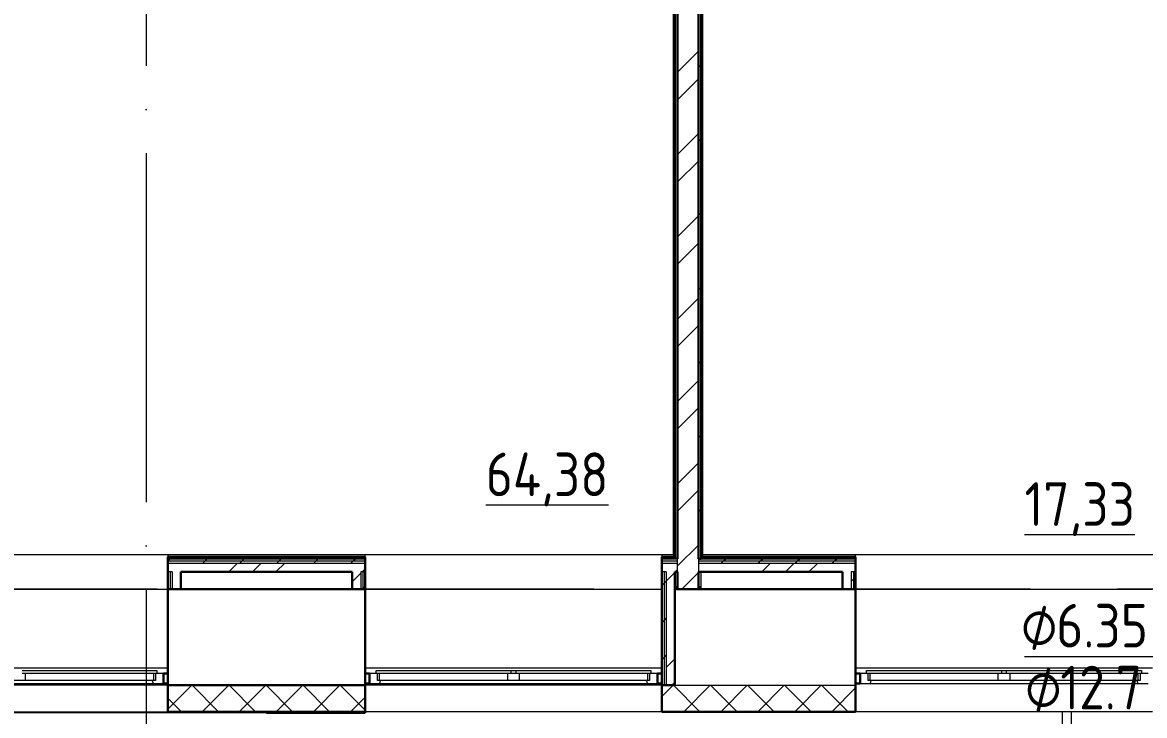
# Model space of a CAD drawing. Header units: millimetres. Extents: x -88595 to 880822, y -1054509 to -148035.
# Drawn here: x 289455 to 295883, y -283575 to -279604 of the extents above; entities that cross this region are included whole.
import ezdxf

# ---------------------------------------------------------------- set-up
doc = ezdxf.new("R2010")
doc.units = ezdxf.units.MM
doc.linetypes.add('ADSK_Линия сетки', pattern=[25, 20, -2.5, 0, -2.5])
for name, color, linetype, lineweight in [('_ Окна', 7, 'Continuous', 30), ('Марки', 7, 'Continuous', 20), ('Марки помещений', 7, 'Continuous', 20), ('Оборудование', 7, 'Continuous', 18), ('Ограждение', 7, 'Continuous', 9), ('Окна', 7, 'Continuous', 9), ('Оси', 7, 'Continuous', 9), ('Стены внутренние', 7, 'Continuous', 18), ('Стены наружные', 7, 'Continuous', 18), ('Стены штриховка', 7, 'Continuous', 9)]:
    doc.layers.add(name, color=color, linetype=linetype, lineweight=lineweight)
doc.styles.add('$2$GOST Common_7', font='GOST_Common.ttf', dxfattribs={"width": 0.9, "height": 250})
doc.styles.add('$3$GOST Common', font='GOST_Common.ttf', dxfattribs={"width": 0.9, "height": 250})
doc.styles.add('GOST Common_2', font='GOST_Common.ttf', dxfattribs={"width": 0.9, "height": 350})

# ---------------------------------------------------------------- blocks, each defined once
blk = doc.blocks.new('$0$ADSK_M_Трубы - Диаметр_8-160846-В_Координация_2 этаж ОВ3')
at = {"layer": 'Марки'}
blk.add_line((0, 0), (8, 0), dxfattribs=at)
blk = doc.blocks.new('2 этаж')
at = {"layer": '_ Окна', "lineweight": 18}
for p, q in [((319551.5, 644474.5), (319551.5, 644433.5)), ((319597.5, 644474.5), (319559.5, 644474.5)), ((319597.5, 644416.5), (319597.5, 644474.5)), ((320815.5, 644474.5), (320777.5, 644474.5)), ((320777.5, 644474.5), (320777.5, 644416.5)), ((320823.5, 644433.5), (320823.5, 644474.5)), ((322381.5, 644474.5), (322381.5, 644433.5)), ((322427.5, 644474.5), (322389.5, 644474.5)), ((322427.5, 644416.5), (322427.5, 644474.5)), ((323625.5, 644474.5), (323587.5, 644474.5)), ((323587.5, 644474.5), (323587.5, 644416.5)), ((323633.5, 644433.5), (323633.5, 644474.5)), ((325191.5, 644474.5), (325191.5, 644433.5)), ((325237.5, 644474.5), (325199.5, 644474.5)), ((319533.5, 644433.5), (319538.1, 644416.5)), ((319538.1, 644416.5), (319597.5, 644416.5)), ((319551.5, 644433.5), (319539.5, 644433.5)), ((320777.5, 644416.5), (320836.9, 644416.5)), ((320835.5, 644433.5), (320823.5, 644433.5)), ((320836.9, 644416.5), (320841.5, 644433.5)), ((322363.5, 644433.5), (322368.1, 644416.5)), ((322368.1, 644416.5), (322427.5, 644416.5)), ((322381.5, 644433.5), (322369.5, 644433.5)), ((323587.5, 644416.5), (323646.9, 644416.5)), ((323645.5, 644433.5), (323633.5, 644433.5)), ((323646.9, 644416.5), (323651.5, 644433.5)), ((325173.5, 644433.5), (325178.1, 644416.5)), ((325178.1, 644416.5), (325237.5, 644416.5)), ((325191.5, 644433.5), (325179.5, 644433.5))]:
    blk.add_line(p, q, dxfattribs=at)
at = {"layer": '_ Окна'}
for p, q in [((319622.5, 644474.5), (319597.5, 644474.5)), ((319597.5, 644474.5), (319597.5, 644416.5)), ((320777.5, 644474.5), (320752.5, 644474.5)), ((320777.5, 644416.5), (320777.5, 644474.5)), ((322452.5, 644474.5), (322427.5, 644474.5)), ((322427.5, 644474.5), (322427.5, 644416.5)), ((323587.5, 644474.5), (323562.5, 644474.5)), ((323587.5, 644416.5), (323587.5, 644474.5)), ((319597.5, 644416.5), (319622.5, 644416.5)), ((320752.5, 644416.5), (320777.5, 644416.5)), ((322427.5, 644416.5), (322452.5, 644416.5)), ((323562.5, 644416.5), (323587.5, 644416.5))]:
    blk.add_line(p, q, dxfattribs=at)
at = {"layer": 'Ограждение'}
for p, q in [((322517.5, 651111.5), (322517.5, 645156.5)), ((322687.5, 645156.5), (322687.5, 651111.5)), ((317542.5, 645156.5), (322522.5, 645156.5)), ((317922.5, 645156.5), (319622.5, 645156.5)), ((319622.5, 645156.5), (319622.5, 645141.5)), ((320752.5, 645141.5), (320752.5, 645156.5)), ((320752.5, 645156.5), (322452.5, 645156.5)), ((322452.5, 645156.5), (322452.5, 645141.5)), ((322682.5, 645156.5), (325507.5, 645156.5)), ((323562.5, 645141.5), (323562.5, 645156.5)), ((323562.5, 645156.5), (325262.5, 645156.5)), ((322677.5, 644956.5), (322677.5, 645056.5)), ((317922.5, 644956.5), (319622.5, 644956.5)), ((320752.5, 644956.5), (322452.5, 644956.5)), ((323562.5, 644956.5), (325262.5, 644956.5)), ((317922.5, 644506.5), (319622.5, 644506.5)), ((320752.5, 644506.5), (322452.5, 644506.5)), ((323562.5, 644506.5), (325262.5, 644506.5))]:
    blk.add_line(p, q, dxfattribs=at)
at = {"layer": 'Окна'}
for p, q in [((318787.5, 644491.5), (319559.5, 644491.5)), ((319559.5, 644474.5), (318787.5, 644474.5)), ((318807.5, 644433.5), (318807.5, 644474.5)), ((319539.5, 644474.5), (319539.5, 644433.5)), ((319559.5, 644491.5), (319559.5, 644474.5)), ((320815.5, 644491.5), (321587.5, 644491.5)), ((320815.5, 644474.5), (320815.5, 644491.5)), ((321587.5, 644474.5), (320815.5, 644474.5)), ((320835.5, 644433.5), (320835.5, 644474.5)), ((321567.5, 644474.5), (321567.5, 644433.5)), ((321587.5, 644491.5), (321617.5, 644491.5)), ((321587.5, 644491.5), (321587.5, 644474.5)), ((321617.5, 644474.5), (321587.5, 644474.5)), ((321617.5, 644491.5), (322389.5, 644491.5)), ((321617.5, 644474.5), (321617.5, 644491.5)), ((322389.5, 644474.5), (321617.5, 644474.5)), ((321637.5, 644433.5), (321637.5, 644474.5)), ((322369.5, 644474.5), (322369.5, 644433.5)), ((322389.5, 644491.5), (322389.5, 644474.5)), ((323625.5, 644491.5), (324397.5, 644491.5)), ((323625.5, 644474.5), (323625.5, 644491.5)), ((324397.5, 644474.5), (323625.5, 644474.5)), ((323645.5, 644433.5), (323645.5, 644474.5)), ((324377.5, 644474.5), (324377.5, 644433.5)), ((324397.5, 644491.5), (324427.5, 644491.5)), ((324397.5, 644491.5), (324397.5, 644474.5)), ((324427.5, 644474.5), (324397.5, 644474.5)), ((324427.5, 644491.5), (325199.5, 644491.5)), ((324427.5, 644474.5), (324427.5, 644491.5)), ((325199.5, 644474.5), (324427.5, 644474.5)), ((324447.5, 644433.5), (324447.5, 644474.5)), ((325179.5, 644474.5), (325179.5, 644433.5)), ((325199.5, 644491.5), (325199.5, 644474.5)), ((318006.9, 644416.5), (319538.1, 644416.5)), ((318807.5, 644433.5), (318737.5, 644433.5)), ((319539.5, 644433.5), (318807.5, 644433.5)), ((321567.5, 644433.5), (320835.5, 644433.5)), ((320836.9, 644416.5), (322368.1, 644416.5)), ((321637.5, 644433.5), (321567.5, 644433.5)), ((322369.5, 644433.5), (321637.5, 644433.5)), ((324377.5, 644433.5), (323645.5, 644433.5)), ((323646.9, 644416.5), (325178.1, 644416.5)), ((324447.5, 644433.5), (324377.5, 644433.5)), ((325179.5, 644433.5), (324447.5, 644433.5))]:
    blk.add_line(p, q, dxfattribs=at)
at = {"layer": 'Оси', "linetype": 'ADSK_Линия сетки', "ltscale": 100}
for p, q in [((319497.5, 662456.5), (319497.5, 631330.4)), ((364564.8, 644956.5), (287625.2, 644956.5))]:
    blk.add_line(p, q, dxfattribs=at)
at = {"layer": 'Стены внутренние', "lineweight": 30}
for p, q in [((319622.5, 644956.5), (319622.5, 644254.5)), ((320677.5, 644956.5), (319697.5, 644956.5)), ((320752.5, 644254.5), (320752.5, 644956.5)), ((322542.5, 644956.5), (322527.5, 644956.5)), ((322527.5, 644956.5), (322527.5, 644406.5)), ((323487.5, 644956.5), (322662.5, 644956.5)), ((323562.5, 644254.5), (323562.5, 644956.5)), ((319622.5, 644406.5), (320752.5, 644406.5)), ((322527.5, 644406.5), (322452.5, 644406.5)), ((322452.5, 644406.5), (322452.5, 644254.5)), ((319622.5, 644254.5), (320752.5, 644254.5)), ((322452.5, 644254.5), (323562.5, 644254.5))]:
    blk.add_line(p, q, dxfattribs=at)
at = {"layer": 'Стены внутренние'}
for p, q in [((319622.5, 644406.5), (317922.5, 644406.5)), ((322452.5, 644406.5), (320752.5, 644406.5)), ((322527.5, 644406.5), (323562.5, 644406.5)), ((322452.5, 644254.5), (320752.5, 644254.5)), ((325262.5, 644254.5), (323562.5, 644254.5)), ((324747.5, 637375.9), (324747.5, 644254.5)), ((324797.5, 644254.5), (324797.5, 637375.9))]:
    blk.add_line(p, q, dxfattribs=at)
at = {"layer": 'Стены внутренние', "linetype": 'Continuous', "lineweight": 9}
for p, q in [((319624.5, 644271.5), (319759.5, 644406.5)), ((319911.1, 644256.5), (319761.1, 644406.5)), ((319821.7, 644256.5), (319971.7, 644406.5)), ((320123.3, 644256.5), (319973.3, 644406.5)), ((320033.8, 644256.5), (320183.8, 644406.5)), ((320335.4, 644256.5), (320185.4, 644406.5)), ((320245.9, 644256.5), (320395.9, 644406.5)), ((320547.5, 644256.5), (320397.5, 644406.5)), ((320458.1, 644256.5), (320608.1, 644406.5)), ((320750.5, 644265.7), (320609.6, 644406.5)), ((322452.5, 644341.8), (322517.3, 644406.5)), ((322668.8, 644256.5), (322518.8, 644406.5)), ((322579.4, 644256.5), (322729.4, 644406.5)), ((322881, 644256.5), (322731, 644406.5)), ((322791.5, 644256.5), (322941.5, 644406.5)), ((323093.1, 644256.5), (322943.1, 644406.5)), ((323003.6, 644256.5), (323153.6, 644406.5)), ((323305.2, 644256.5), (323155.2, 644406.5)), ((323215.8, 644256.5), (323365.8, 644406.5)), ((323517.4, 644256.5), (323367.4, 644406.5)), ((323427.9, 644256.5), (323562.5, 644391.1)), ((319699, 644256.5), (319622.5, 644333)), ((320670.2, 644256.5), (320752.5, 644338.8)), ((319622.5, 644266.6), (319624.5, 644266.6)), ((319658, 644254.5), (319656.9, 644256.5)), ((320244.6, 644254.5), (320243.5, 644256.5)), ((322456.7, 644256.5), (322452.5, 644260.7)), ((323060.2, 644254.5), (323059.1, 644256.5))]:
    blk.add_line(p, q, dxfattribs=at)
at = {"layer": 'Стены наружные', "lineweight": 30}
for p, q in [((322542.5, 651136.5), (322542.5, 645131.5)), ((322662.5, 651136.5), (322662.5, 645131.5)), ((322522.5, 651116.5), (322522.5, 645141.5)), ((322527.5, 651121.5), (322527.5, 645136.5)), ((322677.5, 645136.5), (322677.5, 651121.5)), ((322682.5, 645141.5), (322682.5, 651116.5)), ((319622.5, 645141.5), (319622.5, 644956.5)), ((320752.5, 645141.5), (319622.5, 645141.5)), ((320752.5, 644956.5), (320752.5, 645141.5)), ((322452.5, 645141.5), (322452.5, 644406.5)), ((322522.5, 645141.5), (322452.5, 645141.5)), ((322527.5, 645136.5), (322522.5, 645136.5)), ((322662.5, 645131.5), (322677.5, 645131.5)), ((322677.5, 645131.5), (322662.5, 645131.5)), ((323562.5, 645141.5), (322682.5, 645141.5)), ((323562.5, 644956.5), (323562.5, 645141.5)), ((319697.5, 645056.5), (320677.5, 645056.5)), ((319697.5, 644956.5), (319697.5, 645056.5)), ((320677.5, 645056.5), (320677.5, 644956.5)), ((322527.5, 645056.5), (322542.5, 645056.5)), ((322527.5, 644956.5), (322527.5, 645056.5)), ((322542.5, 645056.5), (322542.5, 644956.5)), ((322662.5, 644956.5), (322662.5, 645056.5)), ((322662.5, 645056.5), (323487.5, 645056.5)), ((323487.5, 645056.5), (323487.5, 644956.5)), ((319622.5, 644956.5), (319697.5, 644956.5)), ((320677.5, 644956.5), (320752.5, 644956.5)), ((322542.5, 644956.5), (322662.5, 644956.5)), ((323487.5, 644956.5), (323562.5, 644956.5)), ((320187.5, 644254.5), (320187.5, 644249.5)), ((320752.5, 644249.5), (320752.5, 644254.5)), ((320187.5, 644249.5), (320752.5, 644249.5))]:
    blk.add_line(p, q, dxfattribs=at)
at = {"layer": 'Стены наружные', "linetype": 'Continuous', "lineweight": 9}
for p, q in [((322677.5, 648173), (322682.5, 648178)), ((322522.5, 648159.4), (322527.5, 648164.4)), ((322522.5, 648088.7), (322527.5, 648093.7)), ((322677.5, 648102.3), (322682.5, 648107.3)), ((322522.5, 648018), (322527.5, 648023)), ((322542.5, 647918.7), (322662.5, 648038.7)), ((322677.5, 648031.6), (322682.5, 648036.6)), ((322522.5, 647947.3), (322527.5, 647952.3)), ((322662.5, 647945.9), (322677.5, 647960.9)), ((322677.5, 647960.9), (322682.5, 647965.9)), ((322522.5, 647876.6), (322527.5, 647881.6)), ((322542.5, 647761.5), (322662.5, 647881.5)), ((322677.5, 647890.2), (322682.5, 647895.2)), ((322522.5, 647805.9), (322527.5, 647810.9)), ((322677.5, 647819.4), (322682.5, 647824.4)), ((322522.5, 647735.2), (322527.5, 647740.2)), ((322677.5, 647748.7), (322682.5, 647753.7)), ((322522.5, 647664.4), (322527.5, 647669.4)), ((322677.5, 647678), (322682.5, 647683)), ((322522.5, 647593.7), (322527.5, 647598.7)), ((322677.5, 647607.3), (322682.5, 647612.3)), ((322542.5, 647447.2), (322662.5, 647567.2)), ((322662.5, 647521.6), (322677.5, 647536.6)), ((322677.5, 647536.6), (322682.5, 647541.6)), ((322522.5, 647523), (322527.5, 647528)), ((322677.5, 647465.9), (322682.5, 647470.9)), ((322522.5, 647452.3), (322527.5, 647457.3)), ((322542.5, 647290.1), (322662.5, 647410.1)), ((322522.5, 647381.6), (322527.5, 647386.6)), ((322677.5, 647395.2), (322682.5, 647400.2)), ((322522.5, 647310.9), (322527.5, 647315.9)), ((322677.5, 647324.5), (322682.5, 647329.5)), ((322522.5, 647240.2), (322527.5, 647245.2)), ((322677.5, 647253.8), (322682.5, 647258.8)), ((322522.5, 647169.5), (322527.5, 647174.5)), ((322677.5, 647183), (322682.5, 647188)), ((322522.5, 647098.8), (322527.5, 647103.8)), ((322542.5, 646975.7), (322662.5, 647095.7)), ((322662.5, 647097.3), (322677.5, 647112.3)), ((322677.5, 647112.3), (322682.5, 647117.3)), ((322522.5, 647028), (322527.5, 647033)), ((322677.5, 647041.6), (322682.5, 647046.6)), ((322522.5, 646957.3), (322527.5, 646962.3)), ((322677.5, 646970.9), (322682.5, 646975.9)), ((322522.5, 646886.6), (322527.5, 646891.6)), ((322542.5, 646818.6), (322662.5, 646938.6)), ((322677.5, 646900.2), (322682.5, 646905.2)), ((322677.5, 646829.5), (322682.5, 646834.5)), ((322522.5, 646815.9), (322527.5, 646820.9)), ((322677.5, 646758.8), (322682.5, 646763.8)), ((322522.5, 646745.2), (322527.5, 646750.2)), ((322522.5, 646674.5), (322527.5, 646679.5)), ((322662.5, 646673.1), (322677.5, 646688.1)), ((322677.5, 646688.1), (322682.5, 646693.1)), ((322522.5, 646603.8), (322527.5, 646608.8)), ((322542.5, 646504.3), (322662.5, 646624.3)), ((322677.5, 646617.4), (322682.5, 646622.4)), ((322522.5, 646533.1), (322527.5, 646538.1)), ((322677.5, 646546.7), (322682.5, 646551.7)), ((322522.5, 646462.4), (322527.5, 646467.4)), ((322542.5, 646347.1), (322662.5, 646467.1)), ((322677.5, 646475.9), (322682.5, 646480.9)), ((322522.5, 646391.7), (322527.5, 646396.7)), ((322677.5, 646405.2), (322682.5, 646410.2)), ((322522.5, 646320.9), (322527.5, 646325.9)), ((322677.5, 646334.5), (322682.5, 646339.5)), ((322522.5, 646250.2), (322527.5, 646255.2)), ((322662.5, 646248.8), (322677.5, 646263.8)), ((322677.5, 646263.8), (322682.5, 646268.8)), ((322522.5, 646179.5), (322527.5, 646184.5)), ((322677.5, 646193.1), (322682.5, 646198.1)), ((322542.5, 646032.8), (322662.5, 646152.8)), ((322677.5, 646122.4), (322682.5, 646127.4)), ((322522.5, 646108.8), (322527.5, 646113.8)), ((322677.5, 646051.7), (322682.5, 646056.7)), ((322522.5, 646038.1), (322527.5, 646043.1)), ((322542.5, 645875.7), (322662.5, 645995.7)), ((322522.5, 645967.4), (322527.5, 645972.4)), ((322677.5, 645981), (322682.5, 645986)), ((322522.5, 645896.7), (322527.5, 645901.7)), ((322677.5, 645910.3), (322682.5, 645915.3)), ((322522.5, 645826), (322527.5, 645831)), ((322662.5, 645824.5), (322677.5, 645839.5)), ((322677.5, 645839.5), (322682.5, 645844.5)), ((322522.5, 645755.3), (322527.5, 645760.3)), ((322677.5, 645768.8), (322682.5, 645773.8)), ((322522.5, 645684.5), (322527.5, 645689.5)), ((322542.5, 645561.4), (322662.5, 645681.4)), ((322677.5, 645698.1), (322682.5, 645703.1)), ((322522.5, 645613.8), (322527.5, 645618.8)), ((322677.5, 645627.4), (322682.5, 645632.4)), ((322522.5, 645543.1), (322527.5, 645548.1)), ((322677.5, 645556.7), (322682.5, 645561.7)), ((322522.5, 645472.4), (322527.5, 645477.4)), ((322542.5, 645404.2), (322662.5, 645524.2)), ((322677.5, 645486), (322682.5, 645491)), ((322662.5, 645400.3), (322677.5, 645415.3)), ((322677.5, 645415.3), (322682.5, 645420.3)), ((322522.5, 645401.7), (322527.5, 645406.7)), ((322677.5, 645344.6), (322682.5, 645349.6)), ((322522.5, 645331), (322527.5, 645336)), ((322522.5, 645260.3), (322527.5, 645265.3)), ((322677.5, 645273.9), (322682.5, 645278.9)), ((322522.5, 645189.6), (322527.5, 645194.6)), ((322542.5, 645089.9), (322662.5, 645209.9)), ((322677.5, 645203.1), (322682.5, 645208.1)), ((319622.5, 645118), (319623.5, 645119)), ((319623.5, 645119), (319636, 645131.5)), ((319641, 645136.5), (319646, 645141.5)), ((319711.7, 645136.5), (319716.7, 645141.5)), ((319782.4, 645136.5), (319787.4, 645141.5)), ((319823.1, 645106.5), (319835.6, 645119)), ((319835.6, 645119), (319848.1, 645131.5)), ((319848.1, 645131.5), (319853.1, 645136.5)), ((319853.1, 645136.5), (319858.1, 645141.5)), ((319923.9, 645136.5), (319928.9, 645141.5)), ((319972, 645056.5), (320022, 645106.5)), ((319994.6, 645136.5), (319999.6, 645141.5)), ((320035.3, 645106.5), (320047.8, 645119)), ((320047.8, 645119), (320060.3, 645131.5)), ((320065.3, 645136.5), (320070.3, 645141.5)), ((320106.9, 645056.5), (320156.9, 645106.5)), ((320136, 645136.5), (320141, 645141.5)), ((320206.7, 645136.5), (320211.7, 645141.5)), ((320241.8, 645056.5), (320291.8, 645106.5)), ((320247.4, 645106.5), (320259.9, 645119)), ((320259.9, 645119), (320272.4, 645131.5)), ((320272.4, 645131.5), (320277.4, 645136.5)), ((320277.4, 645136.5), (320282.4, 645141.5)), ((320348.1, 645136.5), (320353.1, 645141.5)), ((320418.8, 645136.5), (320423.8, 645141.5)), ((320459.5, 645106.5), (320472, 645119)), ((320472, 645119), (320484.5, 645131.5)), ((320489.5, 645136.5), (320494.5, 645141.5)), ((320560.2, 645136.5), (320565.2, 645141.5)), ((320631, 645136.5), (320636, 645141.5)), ((320671.7, 645106.5), (320684.2, 645119)), ((320684.2, 645119), (320696.7, 645131.5)), ((320696.7, 645131.5), (320701.7, 645136.5)), ((320701.7, 645136.5), (320706.7, 645141.5)), ((322469.4, 645136.5), (322474.4, 645141.5)), ((322681.6, 645136.5), (322686.6, 645141.5)), ((322752.3, 645136.5), (322757.3, 645141.5)), ((322793, 645106.5), (322805.5, 645119)), ((322805.5, 645119), (322818, 645131.5)), ((322818, 645131.5), (322823, 645136.5)), ((322823, 645136.5), (322828, 645141.5)), ((322893.7, 645136.5), (322898.7, 645141.5)), ((322964.4, 645136.5), (322969.4, 645141.5)), ((323005.1, 645106.5), (323017.6, 645119)), ((323017.6, 645119), (323030.1, 645131.5)), ((323025.2, 645056.5), (323075.2, 645106.5)), ((323035.1, 645136.5), (323040.1, 645141.5)), ((323105.8, 645136.5), (323110.8, 645141.5)), ((323160.2, 645056.5), (323210.2, 645106.5)), ((323176.5, 645136.5), (323181.5, 645141.5)), ((323217.3, 645106.5), (323229.8, 645119)), ((323229.8, 645119), (323242.3, 645131.5)), ((323242.3, 645131.5), (323247.3, 645136.5)), ((323247.3, 645136.5), (323252.3, 645141.5)), ((323295.1, 645056.5), (323345.1, 645106.5)), ((323318, 645136.5), (323323, 645141.5)), ((323388.7, 645136.5), (323393.7, 645141.5)), ((323429.4, 645106.5), (323441.9, 645119)), ((323441.9, 645119), (323454.4, 645131.5)), ((323459.4, 645136.5), (323464.4, 645141.5)), ((323530.1, 645136.5), (323535.1, 645141.5)), ((320677.5, 644998.7), (320727.5, 645048.7)), ((320735.3, 645056.5), (320752.5, 645073.7)), ((322477.5, 645002.2), (322527.5, 645052.2)), ((322531.8, 645056.5), (322542.5, 645067.2)), ((322566.3, 644956.5), (322662.5, 645052.7)), ((323550, 645015), (323562.5, 645027.5)), ((320733.8, 644956.5), (320740, 644962.7)), ((320740, 644962.7), (320752.5, 644975.2)), ((322452.5, 644978.1), (322465, 644990.6)), ((322465, 644990.6), (322477.5, 645003.1)), ((323537.5, 645002.5), (323550, 645015)), ((322452.5, 644766), (322465, 644778.5)), ((322465, 644778.5), (322477.5, 644791)), ((322465, 644566.4), (322477.5, 644578.9)), ((322452.5, 644553.9), (322465, 644566.4)), ((322477.6, 644508.8), (322527.5, 644558.8)), ((322510.2, 644406.5), (322527.5, 644423.8)), ((320247.5, 644249.5), (320244.6, 644254.5))]:
    blk.add_line(p, q, dxfattribs=at)
at = {"layer": 'Стены наружные'}
for p, q in [((322527.5, 644971.5), (322535, 644971.5)), ((322535, 644956.5), (322535, 644971.5)), ((322670, 644971.5), (322677.5, 644971.5)), ((322670, 644956.5), (322670, 644971.5)), ((317922.5, 644254.5), (319622.5, 644254.5)), ((319622.5, 644249.5), (319622.5, 644254.5)), ((320174.6, 644249.5), (320174.6, 644254.5)), ((320187.5, 644249.5), (317922.5, 644249.5))]:
    blk.add_line(p, q, dxfattribs=at)
at = {"layer": 'Стены штриховка'}
for p, q in [((320752.5, 645136.5), (319622.5, 645136.5)), ((319622.5, 645131.5), (320752.5, 645131.5)), ((319622.5, 645119), (320752.5, 645119)), ((319622.5, 645106.5), (320752.5, 645106.5)), ((322522.5, 645136.5), (322452.5, 645136.5)), ((322452.5, 645131.5), (322542.5, 645131.5)), ((322452.5, 645119), (322542.5, 645119)), ((322452.5, 645106.5), (322542.5, 645106.5)), ((322527.5, 645136.5), (322542.5, 645136.5)), ((322542.5, 645056.5), (322542.5, 645131.5)), ((322662.5, 645131.5), (322662.5, 645056.5)), ((322662.5, 645119), (323562.5, 645119)), ((322662.5, 645106.5), (323562.5, 645106.5)), ((323562.5, 645136.5), (322677.5, 645136.5)), ((322677.5, 645131.5), (323562.5, 645131.5)), ((323562.5, 645131.5), (322677.5, 645131.5)), ((319647.5, 645056.5), (319622.5, 645056.5)), ((319635, 645056.5), (319635, 644956.5)), ((319647.5, 645056.5), (319647.5, 644956.5)), ((320752.5, 645056.5), (320727.5, 645056.5)), ((320727.5, 645056.5), (320727.5, 644956.5)), ((320740, 645056.5), (320740, 644956.5)), ((322477.5, 645056.5), (322452.5, 645056.5)), ((322465, 645056.5), (322465, 644406.5)), ((322477.5, 645056.5), (322477.5, 644406.5)), ((323562.5, 645056.5), (323537.5, 645056.5)), ((323537.5, 645056.5), (323537.5, 644956.5)), ((323550, 645056.5), (323550, 644956.5)), ((319624.5, 644330.5), (319622.5, 644330.5)), ((319624.5, 644330.5), (319624.5, 644256.5)), ((320752.5, 644330.5), (320750.5, 644330.5)), ((320750.5, 644256.5), (320750.5, 644330.5)), ((323562.5, 644330.5), (323560.5, 644330.5)), ((323560.5, 644256.5), (323560.5, 644330.5)), ((319624.5, 644256.5), (320750.5, 644256.5)), ((322452.5, 644256.5), (323560.5, 644256.5))]:
    blk.add_line(p, q, dxfattribs=at)
at = {"layer": 'Марки помещений', "style": 'GOST Common_2', "width": 0.9}
for s, p in [('%%U64,38', (321443.6, 645489.9)), ('%%U17,33', (324529.6, 645319.7))]:
    blk.add_text(s, height=250, dxfattribs=at).set_placement(p)

msp = doc.modelspace()

# ---------------------------------------------------------------- block references
at = {"layer": 'Марки', "xscale": 99.99999999999993, "yscale": 99.99999999999993, "zscale": 99.99999999999993}
msp.add_blockref('$0$ADSK_M_Трубы - Диаметр_8-160846-В_Координация_2 этаж ОВ3', (295195.5, -283236.9), dxfattribs=at)
at = {"layer": 'Оборудование', "color": 5, "true_color": 0x0000ff}
msp.add_blockref('2 этаж', (-29334.2, -927808.4), dxfattribs=at)

# ---------------------------------------------------------------- texts
at = {"layer": 'Марки', "lineweight": 9, "char_height": 250, "attachment_point": 1}
for s, insert, width, style in [('\\fGOST Common|b0|i0|c254|p34|;\\W.9;⌀', (295174.7, -282935.3), 245.316, '$2$GOST Common_7'), ('6.35', (295377.1, -282935.3), 663.797, '$3$GOST Common'), ('\\fGOST Common|b0|i0|c254|p34|;\\W.9;⌀', (295198.6, -283290.2), 245.316, '$2$GOST Common_7'), ('12.7', (295401, -283290.2), 606.076, '$3$GOST Common')]:
    msp.add_mtext(s, dxfattribs=dict(at, insert=insert, width=width, style=style))

doc.saveas('drawing.dxf')
